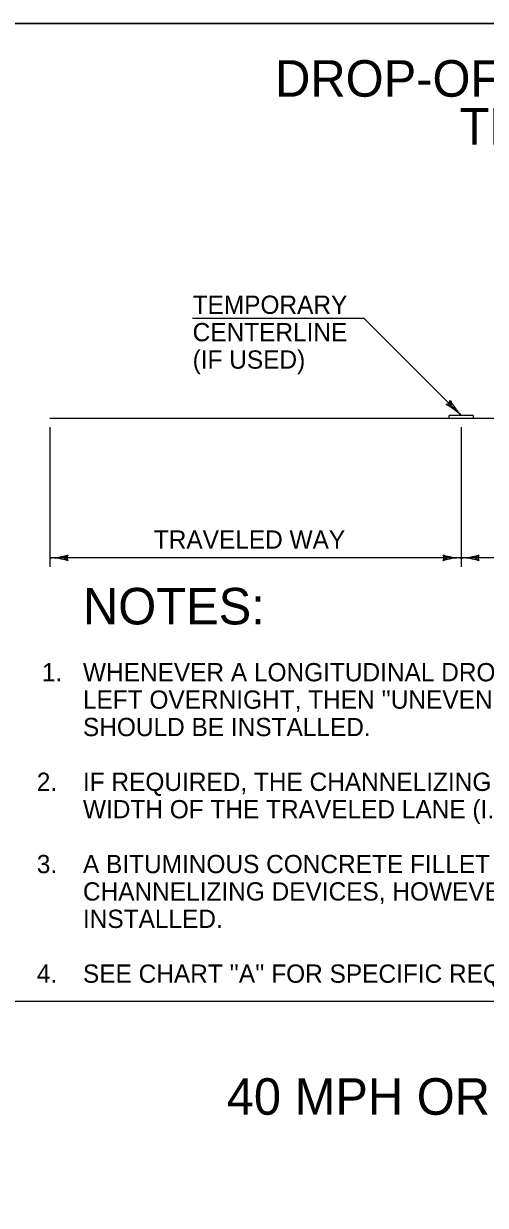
# Model space of a CAD drawing. Extents: x 0 to 32, y 0 to 21.
# Drawn here: x 12.89 to 16.43, y 11.94 to 21 of the extents above; entities that cross this region are included whole.
import ezdxf

# ---------------------------------------------------------------- set-up
doc = ezdxf.new("R2010")
doc.units = 0
for name, color, linetype in [('Default', 7, 'Continuous'), ('Level 1', 7, 'Continuous'), ('Level 60', 7, 'Continuous'), ('Level 63', 7, 'Continuous')]:
    doc.layers.add(name, color=color, linetype=linetype)

msp = doc.modelspace()

# ---------------------------------------------------------------- linework, layer by layer
at = {"layer": 'Default'}
msp.add_lwpolyline([(0, 21), (32, 21), (32, 0), (0, 0)], close=True, dxfattribs=at)
at = {"layer": 'Level 1'}
for p, q in [((15.4981, 18.7407), (14.183, 18.7407)), ((16.2406, 17.9983), (15.4981, 18.7407)), ((16.1486, 18.0903), (16.1579, 18.1136)), ((16.1253, 18.0809), (16.1486, 18.0903)), ((16.1599, 18.0719), (16.1406, 18.0798)), ((16.1669, 18.0789), (16.1591, 18.0983)), ((13.0894, 17.9779), (17.0018, 17.9779)), ((16.1483, 17.9779), (16.1483, 17.9983)), ((16.3329, 17.9983), (16.1483, 17.9983)), ((16.3329, 17.9983), (16.3329, 17.9789)), ((13.0894, 17.9079), (13.0894, 16.8363)), ((16.2406, 17.9079), (16.2406, 16.8363)), ((16.2406, 16.9063), (13.0894, 16.9063)), ((13.1985, 16.9112), (13.2177, 16.9194)), ((13.1985, 16.9013), (13.2177, 16.8932)), ((13.2195, 16.9063), (13.2294, 16.9294)), ((13.2294, 16.8832), (13.2195, 16.9063)), ((16.1006, 16.9294), (16.1105, 16.9063)), ((16.1105, 16.9063), (16.1006, 16.8832)), ((16.1315, 16.9112), (16.1123, 16.9194)), ((16.1315, 16.9013), (16.1123, 16.8932)), ((17.0037, 16.9063), (16.2406, 16.9063)), ((16.3497, 16.9112), (16.369, 16.9194)), ((16.3497, 16.9013), (16.369, 16.8932)), ((16.3708, 16.9063), (16.3806, 16.9294)), ((16.3806, 16.8832), (16.3708, 16.9063))]:
    msp.add_line(p, q, dxfattribs=at)
for centre, start, end in [((16.5605, 18.3148), 206.55958, 224.70165), ((15.9241, 17.6784), 45.29835, 63.44042), ((13.087, 17.3563), 270.29835, 288.44042), ((13.087, 16.4563), 71.55958, 89.70165), ((16.2429, 17.3563), 251.55958, 269.70165), ((16.2429, 16.4563), 90.29835, 108.44042), ((16.2383, 17.3563), 270.29835, 288.44042), ((16.2383, 16.4563), 71.55958, 89.70165)]:
    msp.add_arc(centre, 0.45, start, end, dxfattribs=at)
at = {"layer": 'Level 60'}
msp.add_line((0, 13.51), (32, 13.51), dxfattribs=at)
at = {"layer": 'Level 63'}
msp.add_line((32, 21), (0, 21), dxfattribs=at)

# ---------------------------------------------------------------- texts
at = {"layer": 'Level 1'}
for s, height, p in [('DROP-OFF BETWEEN ADJACENT', 0.28, (14.8152, 20.44)), ('TRAVELED LANES', 0.28, (16.2296, 20.0729)), ('NOTES:', 0.28, (13.3423, 16.396)), ('1.', 0.14, (13.0281, 15.96)), ('WHENEVER A LONGITUDINAL DROP-OFF BETWEEN ADJACENT TRAVELED LANES IS TO BE', 0.14, (13.3423, 15.96)), ("LEFT OVERNIGHT, THEN ''UNEVEN LANES'' (W8-11) SIGNS AND CHANNELIZING DEVICES", 0.14, (13.3423, 15.75)), ('SHOULD BE INSTALLED.', 0.14, (13.3423, 15.54)), ('2.', 0.14, (12.9884, 15.12)), ('IF REQUIRED, THE CHANNELIZING DEVICES USED SHOULD BE THOSE WHICH MAXIMIZE THE', 0.14, (13.3423, 15.12)), ('WIDTH OF THE TRAVELED LANE (I.E. CONES, VERTICAL PANELS OR TUBULAR MARKERS).', 0.14, (13.3423, 14.91)), ('3.', 0.14, (12.9884, 14.49)), ('A BITUMINOUS CONCRETE FILLET WITH A 1.5: 1 SLOPE MAY BE USED IN PLACE OF', 0.14, (13.3423, 14.49)), ("CHANNELIZING DEVICES, HOWEVER THE ''UNEVEN LANES'' (W8-11) SIGNS SHOULD STILL BE", 0.14, (13.3423, 14.28)), ('INSTALLED.', 0.14, (13.3423, 14.07)), ('4.', 0.14, (12.9884, 13.65)), ("SEE CHART ''A'' FOR SPECIFIC REQUIREMENTS.", 0.14, (13.3423, 13.65)), ('40 MPH OR LESS WITH VERTICAL CURB', 0.28, (14.4444, 12.6386))]:
    msp.add_text(s, height=height, dxfattribs=at).set_placement(p)
for s, p in [('TEMPORARY', (14.183, 18.7759)), ('CENTERLINE', (14.183, 18.5659)), ('(IF USED)', (14.183, 18.3559)), ('TRAVELED WAY', (13.8856, 16.9763))]:
    msp.add_text(s, height=0.14, rotation=360, dxfattribs=at).set_placement(p)

doc.saveas('drawing.dxf')
